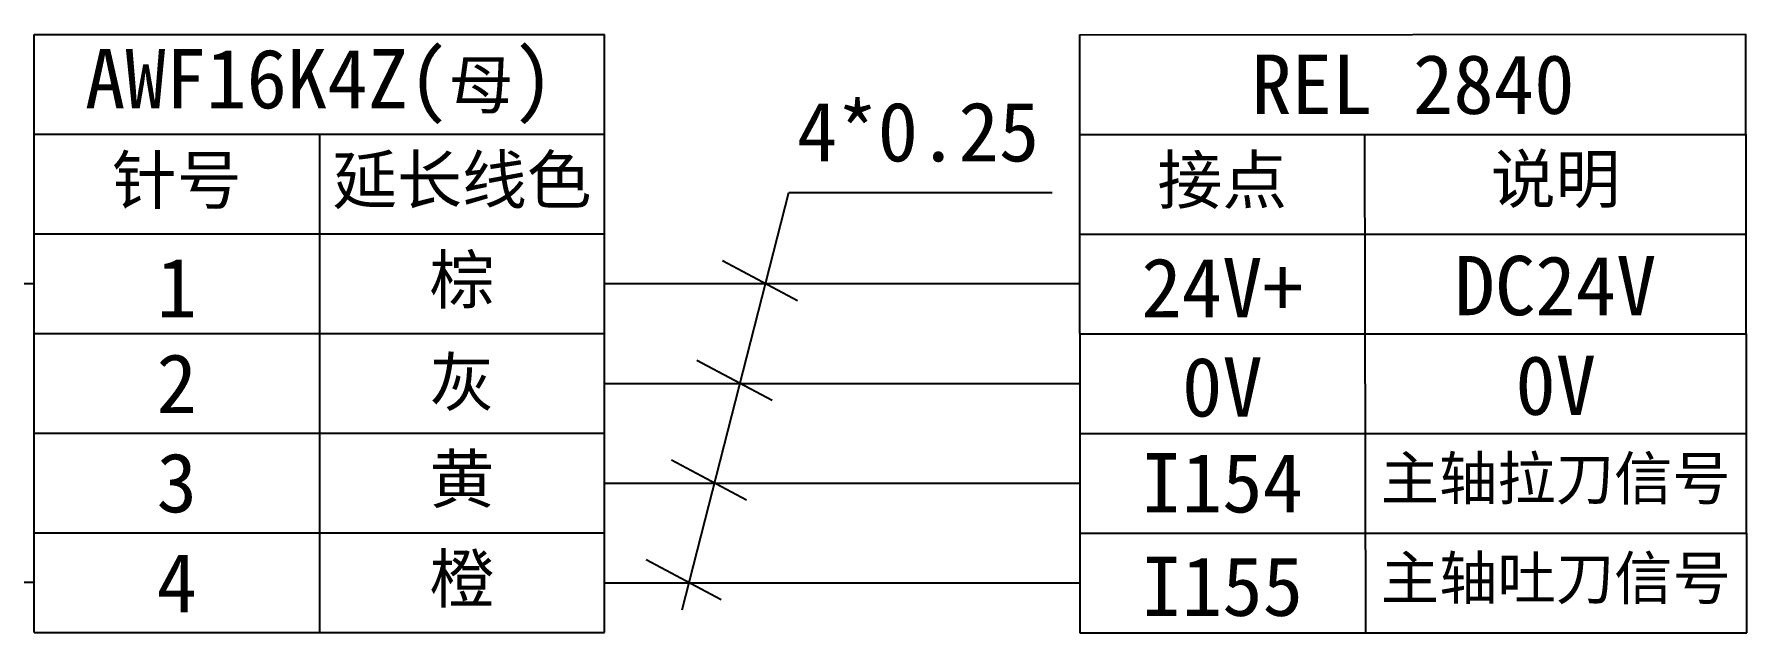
# Model space of a CAD drawing. Header units: millimetres. Extents: x 547 to 2149, y 622 to 1790.
# Drawn here: x 1289.4 to 1361.4, y 920 to 945.2 of the extents above; entities that cross this region are included whole.
import ezdxf

# ---------------------------------------------------------------- set-up
doc = ezdxf.new("R2010")
doc.units = ezdxf.units.MM
doc.linetypes.add('ACAD_ISO02W100', pattern=[15, 12, -3])
for name, color, linetype in [('中文标注', 3, 'Continuous'), ('元器件与线路', 7, 'Continuous'), ('英文数字标注', 3, 'Continuous'), ('虚线', 7, 'ACAD_ISO02W100')]:
    doc.layers.add(name, color=color, linetype=linetype)
doc.styles.get("Standard").update_dxf_attribs({"font": 'txt', "bigfont": 'gbcbig.shx'})

msp = doc.modelspace()

# ---------------------------------------------------------------- linework, layer by layer
at = {"layer": '元器件与线路'}
for p, q in [((1289.354, 919.98), (1289.354, 945.18)), ((1289.354, 945.18), (1313.354, 945.18)), ((1313.354, 919.98), (1313.354, 945.18)), ((1333.348, 945.168), (1361.396, 945.192)), ((1333.348, 945.168), (1333.354, 919.968)), ((1361.428, 919.968), (1361.396, 945.192)), ((1289.354, 940.98), (1313.354, 940.98)), ((1301.354, 940.98), (1301.354, 919.98)), ((1333.354, 940.968), (1345.354, 940.968)), ((1345.39, 919.968), (1345.36, 940.968)), ((1345.366, 940.968), (1361.402, 940.968)), ((1289.354, 936.78), (1313.354, 936.78)), ((1333.351, 936.768), (1361.409, 936.768)), ((1313.354, 934.68), (1333.354, 934.68)), ((1289.354, 932.58), (1313.354, 932.58)), ((1333.354, 932.568), (1361.412, 932.568)), ((1313.354, 930.48), (1333.354, 930.48)), ((1289.354, 928.38), (1313.354, 928.38)), ((1333.354, 928.368), (1361.417, 928.368)), ((1313.354, 926.28), (1333.354, 926.28)), ((1289.354, 924.18), (1313.354, 924.18)), ((1333.354, 924.168), (1361.423, 924.168)), ((1313.354, 922.08), (1333.354, 922.08)), ((1289.354, 919.98), (1313.354, 919.98)), ((1333.354, 919.968), (1361.428, 919.968))]:
    msp.add_line(p, q, dxfattribs=at)
at = {"layer": '英文数字标注', "color": 4}
for p, q in [((1316.626, 920.938), (1321.112, 938.523)), ((1321.112, 938.523), (1332.192, 938.523)), ((1321.48, 933.962), (1318.317, 935.647)), ((1320.408, 929.762), (1317.245, 931.447)), ((1319.337, 925.562), (1316.174, 927.247)), ((1318.265, 921.362), (1315.103, 923.047))]:
    msp.add_line(p, q, dxfattribs=at)
at = {"layer": '虚线', "ltscale": 0.3}
for p, q in [((1279.354, 934.68), (1289.354, 934.68)), ((1279.36, 922.095), (1289.36, 922.095))]:
    msp.add_line(p, q, dxfattribs=at)

# ---------------------------------------------------------------- texts
at = {"layer": '中文标注', "attachment_point": 5}
for s, insert, char_height, width in [('{\\fSimSun|b0|i0|c134|p2;REL 2840}', (1347.378, 943.063), 2.5, 28.04811), ('{\\fSimSun|b0|i0|c134|p2;针号}', (1295.354, 938.938), 2, 12), ('{\\fSimSun|b0|i0|c134|p2;延长线色}', (1307.354, 938.938), 2, 12), ('{\\fSimSun|b0|i0|c134|p2;接点}', (1339.354, 938.938), 2, 12), ('{\\fSimSun|b0|i0|c134|p2;说明}', (1353.381, 938.973), 2, 16.02994), ('{\\fSimSun|b0|i0|c134|p2;棕}', (1307.354, 934.738), 2, 12), ('{\\fSimSun|b0|i0|c134|p2;灰}', (1307.354, 930.422), 2, 12), ('{\\fSimSun|b0|i0|c134|p2;黄}', (1307.354, 926.338), 2, 12), ('{\\fSimSun|b0|i0|c134|p2;主轴拉刀信号}', (1353.387, 926.373), 1.8, 16.02994), ('{\\fSimSun|b0|i0|c134|p2;橙}', (1307.354, 922.138), 2, 12), ('{\\fSimSun|b0|i0|c134|p2;主轴吐刀信号}', (1353.393, 922.173), 1.8, 16.02994)]:
    msp.add_mtext(s, dxfattribs=dict(at, insert=insert, char_height=char_height, width=width))
at = {"layer": '英文数字标注', "char_height": 2.5, "attachment_point": 5}
for s, insert, width in [('{\\fSimSun|b0|i0|c134|p2;AWF16K4Z(\\H0.8x;母\\H1.25x;)}', (1301.354, 942.983), 24), ('{\\fSimSun|b0|i0|c134|p2;1}', (1295.354, 934.51), 11.99958), ('{\\fSimSun|b0|i0|c134|p2;24V+}', (1339.349, 934.51), 11.99958), ('{\\fSimSun|b0|i0|c134|p2;DC24V}', (1353.379, 934.58), 16.03661), ('{\\fSimSun|b0|i0|c134|p2;2}', (1295.351, 930.474), 12.00567), ('{\\fSimSun|b0|i0|c134|p2;0V}', (1339.359, 930.31), 11.99958), ('{\\fSimSun|b0|i0|c134|p2;0V}', (1353.39, 930.38), 16.03661), ('{\\fSimSun|b0|i0|c134|p2;3}', (1295.354, 926.274), 11.99958), ('{\\fSimSun|b0|i0|c134|p2;I154}', (1339.352, 926.268), 12.00305), ('{\\fSimSun|b0|i0|c134|p2;4}', (1295.354, 922.074), 11.99958), ('{\\fSimSun|b0|i0|c134|p2;I155}', (1339.354, 921.91), 11.99958)]:
    msp.add_mtext(s, dxfattribs=dict(at, insert=insert, width=width))
at = {"layer": '英文数字标注', "color": 4, "insert": (1321.449, 942.332), "char_height": 2.5, "width": 9.86057, "attachment_point": 1}
msp.add_mtext('{\\fSimSun|b0|i0|c134|p2;4*0.25}', dxfattribs=at)

doc.saveas('drawing.dxf')
